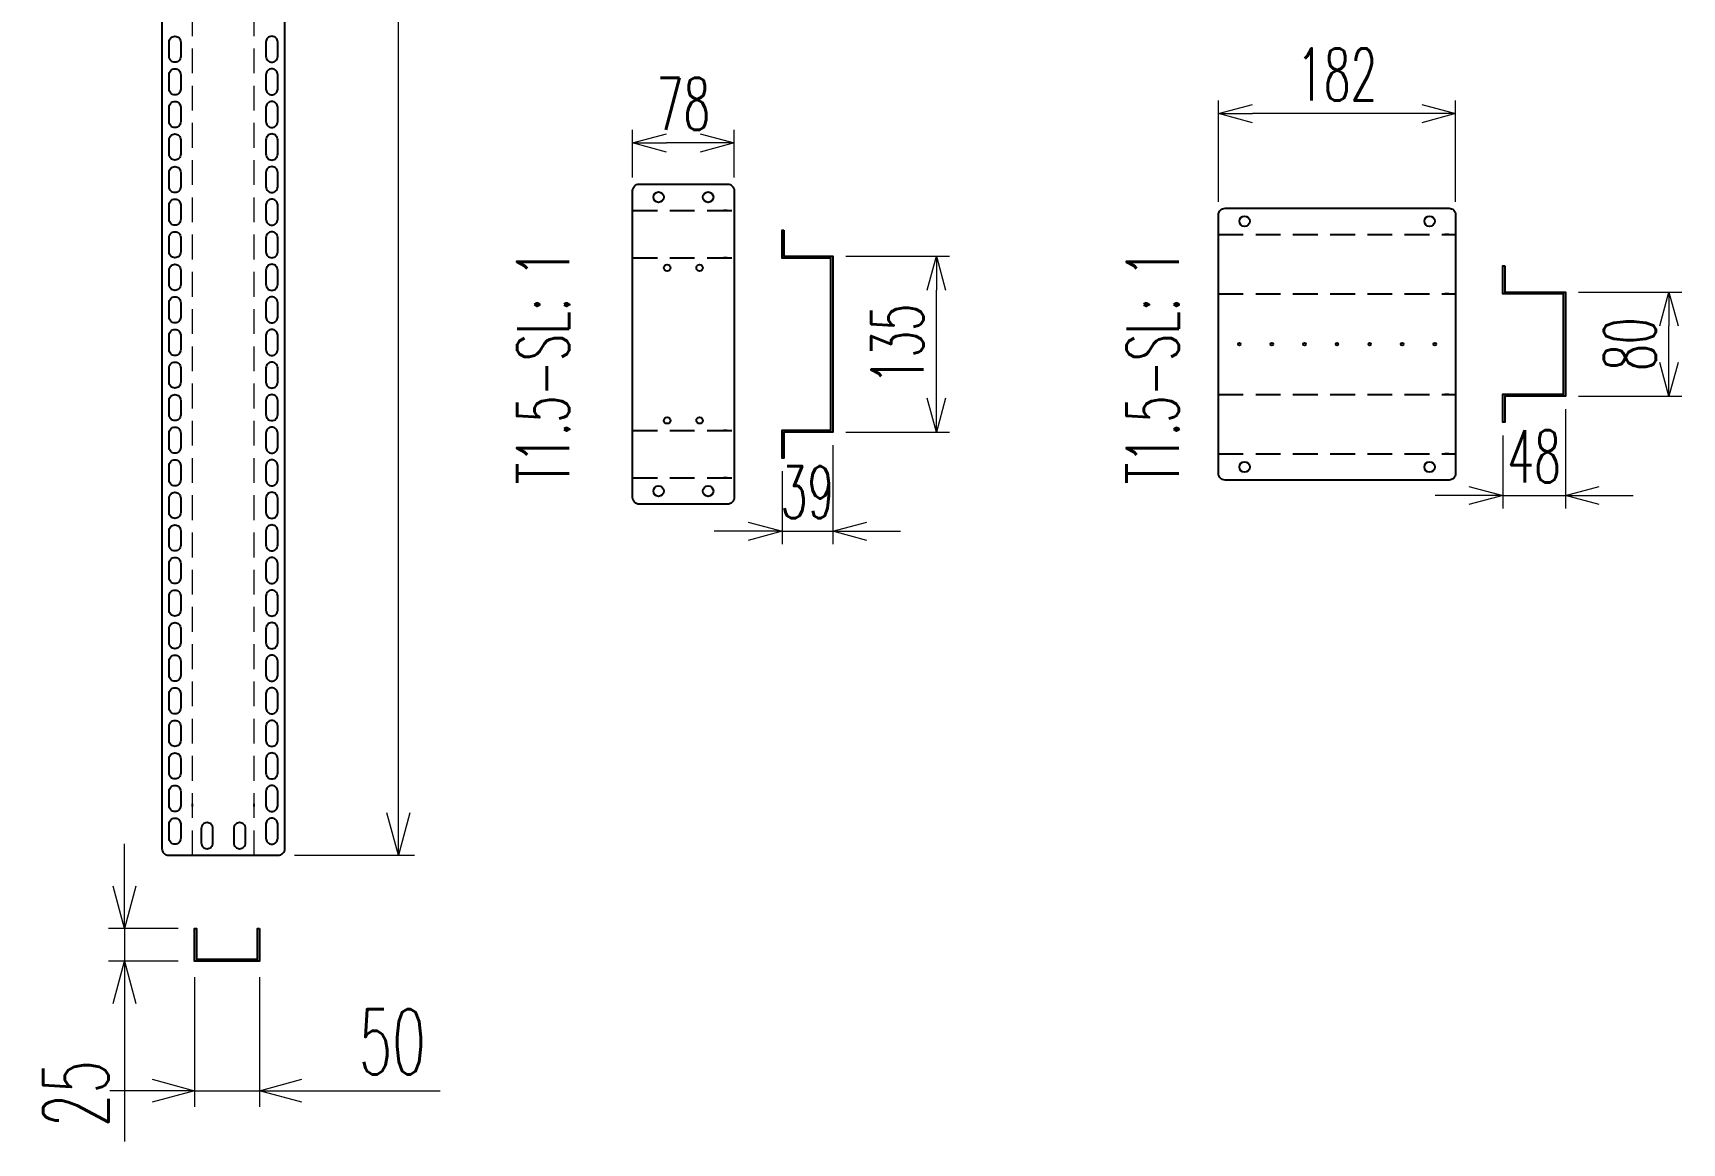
# Model space of a CAD drawing. Header units: millimetres. Extents: x 28713 to 59118, y -54378 to -19615.
# Drawn here: x 53873 to 55139, y -26432 to -25580 of the extents above; entities that cross this region are included whole.
import ezdxf
from ezdxf.enums import TextEntityAlignment as Align

# ---------------------------------------------------------------- set-up
doc = ezdxf.new("R2010")
doc.units = ezdxf.units.MM
doc.header["$LTSCALE"] = 3
doc.linetypes.add('HIDDEN', pattern=[9.525, 6.35, -3.175])
doc.layers.add('@.DM. NÉT ĐỨT', color=8, linetype='HIDDEN', lineweight=9)
for name, color, linetype in [('@.HIDDEN', 8, 'HIDDEN'), ('@.VISIBLE', 7, 'Continuous'), ('dim', 7, 'Continuous')]:
    doc.layers.add(name, color=color, linetype=linetype)
doc.styles.add('Ann_w01', font='romans.shx', dxfattribs={"width": 0.6, "bigfont": 'chineset.shx'})
doc.dimstyles.new('Dim 01_SC20', dxfattribs={"dimscale": 20, "dimtxt": 2, "dimasz": 1.3, "dimexe": 0.5, "dimexo": 0.5, "dimgap": 0.5, "dimtad": 1, "dimdec": 1, "dimzin": 12, "dimdsep": 46, "dimtxsty": 'Ann_w01', "dimblk": 'OPEN30', "dimcen": 1.5, "dimclrd": 6, "dimclre": 6, "dimclrt": 3, "dimadec": 1, "dimazin": 3, "dimtm": 1e-09, "dimtfac": 1, "dimtdec": 1, "dimtix": 1, "dimtmove": 0, "dimatfit": 3, "dimldrblk": 'OPEN30', "dimfxl": 1, "dimtolj": 1, "dimlwd": 20, "dimlwe": 20, "dimarcsym": 0})
doc.dimstyles.new('Dim 01_SC25', dxfattribs={"dimscale": 25, "dimtxt": 2, "dimasz": 1.3, "dimexe": 0.5, "dimexo": 0.5, "dimgap": 0.5, "dimtad": 1, "dimdec": 1, "dimzin": 12, "dimdsep": 46, "dimtxsty": 'Ann_w01', "dimblk": 'OPEN30', "dimcen": 1.5, "dimclrd": 6, "dimclre": 6, "dimclrt": 3, "dimadec": 1, "dimazin": 3, "dimtm": 1e-09, "dimtfac": 1, "dimtdec": 1, "dimtmove": 0, "dimatfit": 3, "dimldrblk": 'OPEN30', "dimfxl": 1, "dimtolj": 1, "dimlwd": 20, "dimlwe": 20, "dimarcsym": 0})

# ---------------------------------------------------------------- blocks, each defined once
blk = doc.blocks.new('_Open30')
at = {"color": 0, "linetype": 'ByBlock', "lineweight": -2}
for p, q in [((-1, 0.268), (0, 0)), ((0, 0), (-1, -0.268)), ((0, 0), (-1, 0))]:
    blk.add_line(p, q, dxfattribs=at)
blk = doc.blocks.new('*D103')
at = {"layer": 'Defpoints', "color": 0, "transparency": 16777216}
for p in [(53997.2, -26292.6), (54047.2, -26292.6), (54047.2, -26392.1)]:
    blk.add_point(p, dxfattribs=at)
at = {"layer": 'dim', "color": 6, "lineweight": 20, "transparency": 16777216}
for p, q in [((53997.2, -26305.1), (53997.2, -26404.6)), ((54047.2, -26305.1), (54047.2, -26404.6)), ((53964.7, -26392.1), (53932.2, -26392.1)), ((53997.2, -26392.1), (54047.2, -26392.1)), ((54079.7, -26392.1), (54185.8, -26392.1))]:
    blk.add_line(p, q, dxfattribs=at)
at = {"layer": 'dim', "color": 6, "lineweight": 20, "transparency": 16777216, "xscale": 32.5, "yscale": 32.5, "zscale": 32.5}
blk.add_blockref('_Open30', (53997.2, -26392.1), dxfattribs=at)
at = {"layer": 'dim', "color": 6, "lineweight": 20, "transparency": 16777216, "xscale": 32.5, "yscale": 32.5, "zscale": 32.5, "rotation": 180}
blk.add_blockref('_Open30', (54047.2, -26392.1), dxfattribs=at)
at = {"layer": 'dim', "color": 3, "transparency": 16777216, "insert": (54149, -26354.6), "char_height": 50, "attachment_point": 5, "style": 'Ann_w01'}
blk.add_mtext('\\A1;50', dxfattribs=at)
blk = doc.blocks.new('*D104')
at = {"layer": 'Defpoints', "color": 0, "transparency": 16777216}
for p in [(53997.2, -26267.6), (53943.6, -26292.6), (53997.2, -26292.6)]:
    blk.add_point(p, dxfattribs=at)
at = {"layer": 'dim', "color": 6, "lineweight": 20, "transparency": 16777216}
for p, q in [((53943.6, -26235.1), (53943.6, -26202.6)), ((53984.7, -26267.6), (53931.1, -26267.6)), ((53943.6, -26267.6), (53943.6, -26292.6)), ((53984.7, -26292.6), (53931.1, -26292.6)), ((53943.6, -26325.1), (53943.6, -26431.2))]:
    blk.add_line(p, q, dxfattribs=at)
at = {"layer": 'dim', "color": 6, "lineweight": 20, "transparency": 16777216, "xscale": 32.5, "yscale": 32.5, "zscale": 32.5}
for p, rotation in [((53943.6, -26267.6), 270), ((53943.6, -26292.6), 90)]:
    blk.add_blockref('_Open30', p, dxfattribs=dict(at, rotation=rotation))
at = {"layer": 'dim', "color": 3, "transparency": 16777216, "insert": (53906.1, -26394.4), "char_height": 50, "attachment_point": 5, "rotation": 90, "style": 'Ann_w01'}
blk.add_mtext('\\A1;25', dxfattribs=at)
blk = doc.blocks.new('*D105')
at = {"layer": 'Defpoints', "color": 0, "transparency": 16777216}
for p in [(54061.6, -24724.4), (54153.7, -24724.4), (54061.6, -26211.4)]:
    blk.add_point(p, dxfattribs=at)
at = {"layer": 'dim', "color": 6, "lineweight": 20, "transparency": 16777216}
for p, q in [((54074.1, -24724.4), (54166.2, -24724.4)), ((54153.7, -26178.9), (54153.7, -24756.9)), ((54074.1, -26211.4), (54166.2, -26211.4))]:
    blk.add_line(p, q, dxfattribs=at)
at = {"layer": 'dim', "color": 6, "lineweight": 20, "transparency": 16777216, "xscale": 32.5, "yscale": 32.5, "zscale": 32.5}
for p, rotation in [((54153.7, -24724.4), 90), ((54153.7, -26211.4), 270)]:
    blk.add_blockref('_Open30', p, dxfattribs=dict(at, rotation=rotation))
at = {"layer": 'dim', "color": 3, "transparency": 16777216, "insert": (54116.2, -25467.9), "char_height": 50, "attachment_point": 5, "rotation": 90, "style": 'Ann_w01'}
blk.add_mtext('\\A1;1487', dxfattribs=at)
blk = doc.blocks.new('*D214')
at = {"layer": 'Defpoints', "color": 0, "transparency": 16777216}
for p in [(54487.2, -25751.7), (54566.7, -25751.7), (54487.2, -25886.7)]:
    blk.add_point(p, dxfattribs=at)
at = {"layer": 'dim', "color": 6, "lineweight": 20, "transparency": 16777216}
for p, q in [((54497.2, -25751.7), (54576.7, -25751.7)), ((54566.7, -25860.7), (54566.7, -25777.7)), ((54497.2, -25886.7), (54576.7, -25886.7))]:
    blk.add_line(p, q, dxfattribs=at)
at = {"layer": 'dim', "color": 6, "lineweight": 20, "transparency": 16777216, "xscale": 26, "yscale": 26, "zscale": 26}
for p, rotation in [((54566.7, -25751.7), 90), ((54566.7, -25886.7), 270)]:
    blk.add_blockref('_Open30', p, dxfattribs=dict(at, rotation=rotation))
at = {"layer": 'dim', "color": 3, "transparency": 16777216, "insert": (54536.7, -25819.2), "char_height": 40, "attachment_point": 5, "rotation": 90, "style": 'Ann_w01'}
blk.add_mtext('\\A1;135', dxfattribs=at)
blk = doc.blocks.new('*D215')
at = {"layer": 'Defpoints', "color": 0, "transparency": 16777216}
for p in [(54487.2, -25886.7), (54448.2, -25906.7), (54487.2, -25962.8)]:
    blk.add_point(p, dxfattribs=at)
at = {"layer": 'dim', "color": 6, "lineweight": 20, "transparency": 16777216}
for p, q in [((54487.2, -25896.7), (54487.2, -25972.8)), ((54448.2, -25916.7), (54448.2, -25972.8)), ((54422.2, -25962.8), (54396.2, -25962.8)), ((54448.2, -25962.8), (54487.2, -25962.8)), ((54513.2, -25962.8), (54539.2, -25962.8))]:
    blk.add_line(p, q, dxfattribs=at)
at = {"layer": 'dim', "color": 6, "lineweight": 20, "transparency": 16777216, "xscale": 26, "yscale": 26, "zscale": 26}
blk.add_blockref('_Open30', (54448.2, -25962.8), dxfattribs=at)
at = {"layer": 'dim', "color": 6, "lineweight": 20, "transparency": 16777216, "xscale": 26, "yscale": 26, "zscale": 26, "rotation": 180}
blk.add_blockref('_Open30', (54487.2, -25962.8), dxfattribs=at)
at = {"layer": 'dim', "color": 3, "transparency": 16777216, "insert": (54467.7, -25932.8), "char_height": 40, "attachment_point": 5, "style": 'Ann_w01'}
blk.add_mtext('\\A1;39', dxfattribs=at)
blk = doc.blocks.new('*D216')
at = {"layer": 'Defpoints', "color": 0, "transparency": 16777216}
for p in [(54333.5, -25664.8), (54333.5, -25701.4), (54411.5, -25701.4)]:
    blk.add_point(p, dxfattribs=at)
at = {"layer": 'dim', "color": 6, "lineweight": 20, "transparency": 16777216}
for p, q in [((54333.5, -25691.4), (54333.5, -25654.8)), ((54411.5, -25691.4), (54411.5, -25654.8)), ((54385.5, -25664.8), (54359.5, -25664.8))]:
    blk.add_line(p, q, dxfattribs=at)
at = {"layer": 'dim', "color": 6, "lineweight": 20, "transparency": 16777216, "xscale": 26, "yscale": 26, "zscale": 26, "rotation": 180}
blk.add_blockref('_Open30', (54333.5, -25664.8), dxfattribs=at)
at = {"layer": 'dim', "color": 6, "lineweight": 20, "transparency": 16777216, "xscale": 26, "yscale": 26, "zscale": 26}
blk.add_blockref('_Open30', (54411.5, -25664.8), dxfattribs=at)
at = {"layer": 'dim', "color": 3, "transparency": 16777216, "insert": (54372.5, -25634.8), "char_height": 40, "attachment_point": 5, "style": 'Ann_w01'}
blk.add_mtext('\\A1;78', dxfattribs=at)
blk = doc.blocks.new('*D220')
at = {"layer": 'Defpoints', "color": 0, "transparency": 16777216}
for p in [(55049.5, -25779.2), (55129, -25779.2), (55049.5, -25859.2)]:
    blk.add_point(p, dxfattribs=at)
at = {"layer": 'dim', "color": 6, "lineweight": 20, "transparency": 16777216}
for p, q in [((55059.5, -25779.2), (55139, -25779.2)), ((55129, -25833.2), (55129, -25805.2)), ((55059.5, -25859.2), (55139, -25859.2))]:
    blk.add_line(p, q, dxfattribs=at)
at = {"layer": 'dim', "color": 6, "lineweight": 20, "transparency": 16777216, "xscale": 26, "yscale": 26, "zscale": 26}
for p, rotation in [((55129, -25779.2), 90), ((55129, -25859.2), 270)]:
    blk.add_blockref('_Open30', p, dxfattribs=dict(at, rotation=rotation))
at = {"layer": 'dim', "color": 3, "transparency": 16777216, "insert": (55099, -25819.2), "char_height": 40, "attachment_point": 5, "rotation": 90, "style": 'Ann_w01'}
blk.add_mtext('\\A1;80', dxfattribs=at)
blk = doc.blocks.new('*D221')
at = {"layer": 'Defpoints', "color": 0, "transparency": 16777216}
for p in [(55049.5, -25859.2), (55001.5, -25879.2), (55049.5, -25935.3)]:
    blk.add_point(p, dxfattribs=at)
at = {"layer": 'dim', "color": 6, "lineweight": 20, "transparency": 16777216}
for p, q in [((55049.5, -25869.2), (55049.5, -25945.3)), ((55001.5, -25889.2), (55001.5, -25945.3)), ((54975.5, -25935.3), (54949.5, -25935.3)), ((55001.5, -25935.3), (55049.5, -25935.3)), ((55075.5, -25935.3), (55101.5, -25935.3))]:
    blk.add_line(p, q, dxfattribs=at)
at = {"layer": 'dim', "color": 6, "lineweight": 20, "transparency": 16777216, "xscale": 26, "yscale": 26, "zscale": 26}
blk.add_blockref('_Open30', (55001.5, -25935.3), dxfattribs=at)
at = {"layer": 'dim', "color": 6, "lineweight": 20, "transparency": 16777216, "xscale": 26, "yscale": 26, "zscale": 26, "rotation": 180}
blk.add_blockref('_Open30', (55049.5, -25935.3), dxfattribs=at)
at = {"layer": 'dim', "color": 3, "transparency": 16777216, "insert": (55025.5, -25905.3), "char_height": 40, "attachment_point": 5, "style": 'Ann_w01'}
blk.add_mtext('\\A1;48', dxfattribs=at)
blk = doc.blocks.new('*D222')
at = {"layer": 'Defpoints', "color": 0, "transparency": 16777216}
for p in [(54783.3, -25642.3), (54783.3, -25719.9), (54965.3, -25719.9)]:
    blk.add_point(p, dxfattribs=at)
at = {"layer": 'dim', "color": 6, "lineweight": 20, "transparency": 16777216}
for p, q in [((54783.3, -25709.9), (54783.3, -25632.3)), ((54965.3, -25709.9), (54965.3, -25632.3)), ((54939.3, -25642.3), (54809.3, -25642.3))]:
    blk.add_line(p, q, dxfattribs=at)
at = {"layer": 'dim', "color": 6, "lineweight": 20, "transparency": 16777216, "xscale": 26, "yscale": 26, "zscale": 26, "rotation": 180}
blk.add_blockref('_Open30', (54783.3, -25642.3), dxfattribs=at)
at = {"layer": 'dim', "color": 6, "lineweight": 20, "transparency": 16777216, "xscale": 26, "yscale": 26, "zscale": 26}
blk.add_blockref('_Open30', (54965.3, -25642.3), dxfattribs=at)
at = {"layer": 'dim', "color": 3, "transparency": 16777216, "insert": (54874.3, -25612.3), "char_height": 40, "attachment_point": 5, "style": 'Ann_w01'}
blk.add_mtext('\\A1;182', dxfattribs=at)

msp = doc.modelspace()

# ---------------------------------------------------------------- linework, layer by layer
at = {"color": 1}
for p, q in [((53995.8, -26173.93), (53995.8, -26171.93)), ((54043, -26173.93), (54043, -26171.93))]:
    msp.add_line(p, q, dxfattribs=at)
for points in [[(54061.6, -26211.41, 0.4142136), (54066.6, -26206.41), (54066.6, -24729.41, 0.4142136), (54061.6, -24724.41), (53977.2, -24724.41, 0.4142136), (53972.2, -24729.41), (53972.2, -26206.41, 0.4142136), (53977.2, -26211.41)], [(53986.7, -25587.41), (53986.7, -25598.41, -0.4142136), (53982.2, -25602.91), (53982.2, -25602.91, -0.4142136), (53977.7, -25598.41), (53977.7, -25587.41, -0.4142136), (53982.2, -25582.91), (53982.2, -25582.91, -0.4142136)], [(54052.1, -25587.41), (54052.1, -25598.41, 0.4142136), (54056.6, -25602.91), (54056.6, -25602.91, 0.4142136), (54061.1, -25598.41), (54061.1, -25587.41, 0.4142136), (54056.6, -25582.91), (54056.6, -25582.91, 0.4142136)], [(53986.7, -25612.41), (53986.7, -25623.41, -0.4142136), (53982.2, -25627.91), (53982.2, -25627.91, -0.4142136), (53977.7, -25623.41), (53977.7, -25612.41, -0.4142136), (53982.2, -25607.91), (53982.2, -25607.91, -0.4142136)], [(54052.1, -25612.41), (54052.1, -25623.41, 0.4142136), (54056.6, -25627.91), (54056.6, -25627.91, 0.4142136), (54061.1, -25623.41), (54061.1, -25612.41, 0.4142136), (54056.6, -25607.91), (54056.6, -25607.91, 0.4142136)], [(53986.7, -25637.41), (53986.7, -25648.41, -0.4142136), (53982.2, -25652.91), (53982.2, -25652.91, -0.4142136), (53977.7, -25648.41), (53977.7, -25637.41, -0.4142136), (53982.2, -25632.91), (53982.2, -25632.91, -0.4142136)], [(54052.1, -25637.41), (54052.1, -25648.41, 0.4142136), (54056.6, -25652.91), (54056.6, -25652.91, 0.4142136), (54061.1, -25648.41), (54061.1, -25637.41, 0.4142136), (54056.6, -25632.91), (54056.6, -25632.91, 0.4142136)], [(53986.7, -25662.41), (53986.7, -25673.41, -0.4142136), (53982.2, -25677.91), (53982.2, -25677.91, -0.4142136), (53977.7, -25673.41), (53977.7, -25662.41, -0.4142136), (53982.2, -25657.91), (53982.2, -25657.91, -0.4142136)], [(54052.1, -25662.41), (54052.1, -25673.41, 0.4142136), (54056.6, -25677.91), (54056.6, -25677.91, 0.4142136), (54061.1, -25673.41), (54061.1, -25662.41, 0.4142136), (54056.6, -25657.91), (54056.6, -25657.91, 0.4142136)], [(53986.7, -25687.41), (53986.7, -25698.41, -0.4142136), (53982.2, -25702.91), (53982.2, -25702.91, -0.4142136), (53977.7, -25698.41), (53977.7, -25687.41, -0.4142136), (53982.2, -25682.91), (53982.2, -25682.91, -0.4142136)], [(54052.1, -25687.41), (54052.1, -25698.41, 0.4142136), (54056.6, -25702.91), (54056.6, -25702.91, 0.4142136), (54061.1, -25698.41), (54061.1, -25687.41, 0.4142136), (54056.6, -25682.91), (54056.6, -25682.91, 0.4142136)], [(53986.7, -25712.41), (53986.7, -25723.41, -0.4142136), (53982.2, -25727.91), (53982.2, -25727.91, -0.4142136), (53977.7, -25723.41), (53977.7, -25712.41, -0.4142136), (53982.2, -25707.91), (53982.2, -25707.91, -0.4142136)], [(54052.1, -25712.41), (54052.1, -25723.41, 0.4142136), (54056.6, -25727.91), (54056.6, -25727.91, 0.4142136), (54061.1, -25723.41), (54061.1, -25712.41, 0.4142136), (54056.6, -25707.91), (54056.6, -25707.91, 0.4142136)], [(53986.7, -25737.41), (53986.7, -25748.41, -0.4142136), (53982.2, -25752.91), (53982.2, -25752.91, -0.4142136), (53977.7, -25748.41), (53977.7, -25737.41, -0.4142136), (53982.2, -25732.91), (53982.2, -25732.91, -0.4142136)], [(54052.1, -25737.41), (54052.1, -25748.41, 0.4142136), (54056.6, -25752.91), (54056.6, -25752.91, 0.4142136), (54061.1, -25748.41), (54061.1, -25737.41, 0.4142136), (54056.6, -25732.91), (54056.6, -25732.91, 0.4142136)], [(53986.7, -25762.41), (53986.7, -25773.41, -0.4142136), (53982.2, -25777.91), (53982.2, -25777.91, -0.4142136), (53977.7, -25773.41), (53977.7, -25762.41, -0.4142136), (53982.2, -25757.91), (53982.2, -25757.91, -0.4142136)], [(54052.1, -25762.41), (54052.1, -25773.41, 0.4142136), (54056.6, -25777.91), (54056.6, -25777.91, 0.4142136), (54061.1, -25773.41), (54061.1, -25762.41, 0.4142136), (54056.6, -25757.91), (54056.6, -25757.91, 0.4142136)], [(53986.7, -25787.41), (53986.7, -25798.41, -0.4142136), (53982.2, -25802.91), (53982.2, -25802.91, -0.4142136), (53977.7, -25798.41), (53977.7, -25787.41, -0.4142136), (53982.2, -25782.91), (53982.2, -25782.91, -0.4142136)], [(54052.1, -25787.41), (54052.1, -25798.41, 0.4142136), (54056.6, -25802.91), (54056.6, -25802.91, 0.4142136), (54061.1, -25798.41), (54061.1, -25787.41, 0.4142136), (54056.6, -25782.91), (54056.6, -25782.91, 0.4142136)], [(53986.7, -25812.41), (53986.7, -25823.41, -0.4142136), (53982.2, -25827.91), (53982.2, -25827.91, -0.4142136), (53977.7, -25823.41), (53977.7, -25812.41, -0.4142136), (53982.2, -25807.91), (53982.2, -25807.91, -0.4142136)], [(54052.1, -25812.41), (54052.1, -25823.41, 0.4142136), (54056.6, -25827.91), (54056.6, -25827.91, 0.4142136), (54061.1, -25823.41), (54061.1, -25812.41, 0.4142136), (54056.6, -25807.91), (54056.6, -25807.91, 0.4142136)], [(53986.7, -25837.41), (53986.7, -25848.41, -0.4142136), (53982.2, -25852.91), (53982.2, -25852.91, -0.4142136), (53977.7, -25848.41), (53977.7, -25837.41, -0.4142136), (53982.2, -25832.91), (53982.2, -25832.91, -0.4142136)], [(54052.1, -25837.41), (54052.1, -25848.41, 0.4142136), (54056.6, -25852.91), (54056.6, -25852.91, 0.4142136), (54061.1, -25848.41), (54061.1, -25837.41, 0.4142136), (54056.6, -25832.91), (54056.6, -25832.91, 0.4142136)], [(53986.7, -25862.41), (53986.7, -25873.41, -0.4142136), (53982.2, -25877.91), (53982.2, -25877.91, -0.4142136), (53977.7, -25873.41), (53977.7, -25862.41, -0.4142136), (53982.2, -25857.91), (53982.2, -25857.91, -0.4142136)], [(54052.1, -25862.41), (54052.1, -25873.41, 0.4142136), (54056.6, -25877.91), (54056.6, -25877.91, 0.4142136), (54061.1, -25873.41), (54061.1, -25862.41, 0.4142136), (54056.6, -25857.91), (54056.6, -25857.91, 0.4142136)], [(53986.7, -25887.41), (53986.7, -25898.41, -0.4142136), (53982.2, -25902.91), (53982.2, -25902.91, -0.4142136), (53977.7, -25898.41), (53977.7, -25887.41, -0.4142136), (53982.2, -25882.91), (53982.2, -25882.91, -0.4142136)], [(54052.1, -25887.41), (54052.1, -25898.41, 0.4142136), (54056.6, -25902.91), (54056.6, -25902.91, 0.4142136), (54061.1, -25898.41), (54061.1, -25887.41, 0.4142136), (54056.6, -25882.91), (54056.6, -25882.91, 0.4142136)], [(53986.7, -25912.41), (53986.7, -25923.41, -0.4142136), (53982.2, -25927.91), (53982.2, -25927.91, -0.4142136), (53977.7, -25923.41), (53977.7, -25912.41, -0.4142136), (53982.2, -25907.91), (53982.2, -25907.91, -0.4142136)], [(54052.1, -25912.41), (54052.1, -25923.41, 0.4142136), (54056.6, -25927.91), (54056.6, -25927.91, 0.4142136), (54061.1, -25923.41), (54061.1, -25912.41, 0.4142136), (54056.6, -25907.91), (54056.6, -25907.91, 0.4142136)], [(53986.7, -25937.41), (53986.7, -25948.41, -0.4142136), (53982.2, -25952.91), (53982.2, -25952.91, -0.4142136), (53977.7, -25948.41), (53977.7, -25937.41, -0.4142136), (53982.2, -25932.91), (53982.2, -25932.91, -0.4142136)], [(54052.1, -25937.41), (54052.1, -25948.41, 0.4142136), (54056.6, -25952.91), (54056.6, -25952.91, 0.4142136), (54061.1, -25948.41), (54061.1, -25937.41, 0.4142136), (54056.6, -25932.91), (54056.6, -25932.91, 0.4142136)], [(53986.7, -25962.41), (53986.7, -25973.41, -0.4142136), (53982.2, -25977.91), (53982.2, -25977.91, -0.4142136), (53977.7, -25973.41), (53977.7, -25962.41, -0.4142136), (53982.2, -25957.91), (53982.2, -25957.91, -0.4142136)], [(54052.1, -25962.41), (54052.1, -25973.41, 0.4142136), (54056.6, -25977.91), (54056.6, -25977.91, 0.4142136), (54061.1, -25973.41), (54061.1, -25962.41, 0.4142136), (54056.6, -25957.91), (54056.6, -25957.91, 0.4142136)], [(53986.7, -25987.41), (53986.7, -25998.41, -0.4142136), (53982.2, -26002.91), (53982.2, -26002.91, -0.4142136), (53977.7, -25998.41), (53977.7, -25987.41, -0.4142136), (53982.2, -25982.91), (53982.2, -25982.91, -0.4142136)], [(54052.1, -25987.41), (54052.1, -25998.41, 0.4142136), (54056.6, -26002.91), (54056.6, -26002.91, 0.4142136), (54061.1, -25998.41), (54061.1, -25987.41, 0.4142136), (54056.6, -25982.91), (54056.6, -25982.91, 0.4142136)], [(53986.7, -26012.41), (53986.7, -26023.41, -0.4142136), (53982.2, -26027.91), (53982.2, -26027.91, -0.4142136), (53977.7, -26023.41), (53977.7, -26012.41, -0.4142136), (53982.2, -26007.91), (53982.2, -26007.91, -0.4142136)], [(54052.1, -26012.41), (54052.1, -26023.41, 0.4142136), (54056.6, -26027.91), (54056.6, -26027.91, 0.4142136), (54061.1, -26023.41), (54061.1, -26012.41, 0.4142136), (54056.6, -26007.91), (54056.6, -26007.91, 0.4142136)], [(53986.7, -26037.41), (53986.7, -26048.41, -0.4142136), (53982.2, -26052.91), (53982.2, -26052.91, -0.4142136), (53977.7, -26048.41), (53977.7, -26037.41, -0.4142136), (53982.2, -26032.91), (53982.2, -26032.91, -0.4142136)], [(54052.1, -26037.41), (54052.1, -26048.41, 0.4142136), (54056.6, -26052.91), (54056.6, -26052.91, 0.4142136), (54061.1, -26048.41), (54061.1, -26037.41, 0.4142136), (54056.6, -26032.91), (54056.6, -26032.91, 0.4142136)], [(53986.7, -26062.41), (53986.7, -26073.41, -0.4142136), (53982.2, -26077.91), (53982.2, -26077.91, -0.4142136), (53977.7, -26073.41), (53977.7, -26062.41, -0.4142136), (53982.2, -26057.91), (53982.2, -26057.91, -0.4142136)], [(54052.1, -26062.41), (54052.1, -26073.41, 0.4142136), (54056.6, -26077.91), (54056.6, -26077.91, 0.4142136), (54061.1, -26073.41), (54061.1, -26062.41, 0.4142136), (54056.6, -26057.91), (54056.6, -26057.91, 0.4142136)], [(53986.7, -26087.41), (53986.7, -26098.41, -0.4142136), (53982.2, -26102.91), (53982.2, -26102.91, -0.4142136), (53977.7, -26098.41), (53977.7, -26087.41, -0.4142136), (53982.2, -26082.91), (53982.2, -26082.91, -0.4142136)], [(54052.1, -26087.41), (54052.1, -26098.41, 0.4142136), (54056.6, -26102.91), (54056.6, -26102.91, 0.4142136), (54061.1, -26098.41), (54061.1, -26087.41, 0.4142136), (54056.6, -26082.91), (54056.6, -26082.91, 0.4142136)], [(53986.7, -26112.41), (53986.7, -26123.41, -0.4142136), (53982.2, -26127.91), (53982.2, -26127.91, -0.4142136), (53977.7, -26123.41), (53977.7, -26112.41, -0.4142136), (53982.2, -26107.91), (53982.2, -26107.91, -0.4142136)], [(54052.1, -26112.41), (54052.1, -26123.41, 0.4142136), (54056.6, -26127.91), (54056.6, -26127.91, 0.4142136), (54061.1, -26123.41), (54061.1, -26112.41, 0.4142136), (54056.6, -26107.91), (54056.6, -26107.91, 0.4142136)], [(53986.7, -26137.41), (53986.7, -26148.41, -0.4142136), (53982.2, -26152.91), (53982.2, -26152.91, -0.4142136), (53977.7, -26148.41), (53977.7, -26137.41, -0.4142136), (53982.2, -26132.91), (53982.2, -26132.91, -0.4142136)], [(54052.1, -26137.41), (54052.1, -26148.41, 0.4142136), (54056.6, -26152.91), (54056.6, -26152.91, 0.4142136), (54061.1, -26148.41), (54061.1, -26137.41, 0.4142136), (54056.6, -26132.91), (54056.6, -26132.91, 0.4142136)], [(53986.7, -26162.41), (53986.7, -26173.41, -0.4142136), (53982.2, -26177.91), (53982.2, -26177.91, -0.4142136), (53977.7, -26173.41), (53977.7, -26162.41, -0.4142136), (53982.2, -26157.91), (53982.2, -26157.91, -0.4142136)], [(54052.1, -26162.41), (54052.1, -26173.41, 0.4142136), (54056.6, -26177.91), (54056.6, -26177.91, 0.4142136), (54061.1, -26173.41), (54061.1, -26162.41, 0.4142136), (54056.6, -26157.91), (54056.6, -26157.91, 0.4142136)], [(53986.7, -26187.41), (53986.7, -26198.41, -0.4142136), (53982.2, -26202.91), (53982.2, -26202.91, -0.4142136), (53977.7, -26198.41), (53977.7, -26187.41, -0.4142136), (53982.2, -26182.91), (53982.2, -26182.91, -0.4142136)], [(54011.4, -26201.91), (54011.4, -26190.91, 0.4142136), (54006.9, -26186.41), (54006.9, -26186.41, 0.4142136), (54002.4, -26190.91), (54002.4, -26201.91, 0.4142136), (54006.9, -26206.41), (54006.9, -26206.41, 0.4142136)], [(54036.4, -26201.91), (54036.4, -26190.91, 0.4142136), (54031.9, -26186.41), (54031.9, -26186.41, 0.4142136), (54027.4, -26190.91), (54027.4, -26201.91, 0.4142136), (54031.9, -26206.41), (54031.9, -26206.41, 0.4142136)], [(54052.1, -26187.41), (54052.1, -26198.41, 0.4142136), (54056.6, -26202.91), (54056.6, -26202.91, 0.4142136), (54061.1, -26198.41), (54061.1, -26187.41, 0.4142136), (54056.6, -26182.91), (54056.6, -26182.91, 0.4142136)]]:
    msp.add_lwpolyline(points, format="xyb", close=True)
msp.add_lwpolyline([(54047.2, -26267.62), (54047.2, -26292.62), (53997.2, -26292.62), (53997.2, -26267.62), (53998.7, -26267.62), (53998.7, -26291.12), (54045.7, -26291.12), (54045.7, -26267.62)], close=True)
for centre, radius in [((54360, -25760.69), 2.5), ((54385, -25760.69), 2.5), ((54799.26, -25819.19), 1), ((54824.26, -25819.19), 1), ((54849.26, -25819.19), 1), ((54874.26, -25819.19), 1), ((54899.26, -25819.19), 1), ((54924.26, -25819.19), 1), ((54949.26, -25819.19), 1), ((54360, -25877.69), 2.5), ((54385, -25877.69), 2.5)]:
    msp.add_circle(centre, radius)
at = {"layer": '@.DM. NÉT ĐỨT', "linetype": 'HIDDEN'}
for p, q in [((53995.8, -26211.41), (53995.8, -24724.41)), ((54043, -26211.41), (54043, -24724.41))]:
    msp.add_line(p, q, dxfattribs=at)
at = {"layer": '@.HIDDEN'}
for p, q in [((54333.5, -25716.59), (54411.5, -25716.59)), ((54783.26, -25735.09), (54965.26, -25735.09)), ((54333.5, -25752.99), (54411.5, -25752.99)), ((54783.26, -25780.49), (54965.26, -25780.49)), ((54783.26, -25857.89), (54965.26, -25857.89)), ((54333.5, -25885.39), (54411.5, -25885.39)), ((54783.26, -25903.29), (54965.26, -25903.29)), ((54333.5, -25921.79), (54411.5, -25921.79))]:
    msp.add_line(p, q, dxfattribs=at)
at = {"layer": '@.VISIBLE', "color": 1}
for p, q in [((54338.83, -25716.59), (54341.83, -25716.59)), ((54406.18, -25716.59), (54403.18, -25716.59)), ((54788.58, -25735.09), (54791.58, -25735.09)), ((54959.94, -25735.09), (54956.94, -25735.09)), ((54338.83, -25752.99), (54341.83, -25752.99)), ((54406.18, -25752.99), (54403.18, -25752.99)), ((54788.58, -25780.49), (54791.58, -25780.49)), ((54959.94, -25780.49), (54956.94, -25780.49)), ((54788.58, -25857.89), (54791.58, -25857.89)), ((54959.94, -25857.89), (54956.94, -25857.89)), ((54338.83, -25885.39), (54341.83, -25885.39)), ((54406.18, -25885.39), (54403.18, -25885.39)), ((54788.58, -25903.29), (54791.58, -25903.29)), ((54959.94, -25903.29), (54956.94, -25903.29)), ((54338.83, -25921.79), (54341.83, -25921.79)), ((54406.18, -25921.79), (54403.18, -25921.79))]:
    msp.add_line(p, q, dxfattribs=at)
at = {"layer": '@.VISIBLE'}
for points in [[(54338.5, -25696.39), (54406.5, -25696.39, -0.4142136), (54411.5, -25701.39), (54411.5, -25936.99, -0.4142136), (54406.5, -25941.99), (54338.5, -25941.99, -0.4142136), (54333.5, -25936.99), (54333.5, -25701.39, -0.4142136)], [(54788.26, -25714.89), (54960.26, -25714.89, -0.4142136), (54965.26, -25719.89), (54965.26, -25918.49, -0.4142136), (54960.26, -25923.49), (54788.26, -25923.49, -0.4142136), (54783.26, -25918.49), (54783.26, -25719.89, -0.4142136)]]:
    msp.add_lwpolyline(points, format="xyb", close=True, dxfattribs=at)
for points in [[(54449.71, -25731.69), (54449.71, -25751.69), (54487.21, -25751.69), (54487.21, -25886.69), (54449.71, -25886.69), (54449.71, -25906.69), (54448.21, -25906.69), (54448.21, -25885.19), (54485.71, -25885.19), (54485.71, -25753.19), (54448.21, -25753.19), (54448.21, -25731.69)], [(55003.03, -25759.19), (55003.03, -25779.19), (55049.53, -25779.19), (55049.53, -25859.19), (55003.03, -25859.19), (55003.03, -25879.19), (55001.53, -25879.19), (55001.53, -25857.69), (55048.03, -25857.69), (55048.03, -25780.69), (55001.53, -25780.69), (55001.53, -25759.19)]]:
    msp.add_lwpolyline(points, close=True, dxfattribs=at)
at = {"layer": '@.VISIBLE', "color": 2}
for centre in [(54353.5, -25706.39), (54391.5, -25706.39), (54803.26, -25724.89), (54945.26, -25724.89), (54803.26, -25913.49), (54945.26, -25913.49), (54353.5, -25931.99), (54391.5, -25931.99)]:
    msp.add_circle(centre, 4, dxfattribs=at)

# ---------------------------------------------------------------- texts
at = {"layer": '@.VISIBLE', "color": 1, "style": 'Ann_w01', "width": 0.6}
for p in [(54264.89, -25836.69), (54732.72, -25836.69)]:
    msp.add_text('T1.5-SL: 1', height=40, rotation=90, dxfattribs=at).set_placement(p, align=Align.MIDDLE_CENTER)

# ---------------------------------------------------------------- dimensions: what is measured, and where the dimension line sits
at = {"layer": 'dim'}
for base, p1, p2, angle, dimstyle, picture, middle in [((54153.75, -24724.41), (54061.6, -26211.41), (54061.6, -24724.41), 90, 'Dim 01_SC25', '*D105', (54116.25, -25467.91)), ((54783.26, -25642.27), (54965.26, -25719.89), (54783.26, -25719.89), 180, 'Dim 01_SC20', '*D222', (54874.26, -25612.27)), ((54333.5, -25664.77), (54411.5, -25701.39), (54333.5, -25701.39), 180, 'Dim 01_SC20', '*D216', (54372.5, -25634.77)), ((54566.73, -25751.69), (54487.21, -25886.69), (54487.21, -25751.69), 90, 'Dim 01_SC20', '*D214', (54536.73, -25819.19)), ((55129.05, -25779.19), (55049.53, -25859.19), (55049.53, -25779.19), 90, 'Dim 01_SC20', '*D220', (55099.05, -25819.19)), ((55049.53, -25935.31), (55001.53, -25879.19), (55049.53, -25859.19), 180, 'Dim 01_SC20', '*D221', (55025.53, -25905.31)), ((54487.21, -25962.81), (54448.21, -25906.69), (54487.21, -25886.69), 180, 'Dim 01_SC20', '*D215', (54467.71, -25932.81)), ((53943.57, -26292.62), (53997.2, -26267.62), (53997.2, -26292.62), 90, 'Dim 01_SC25', '*D104', (53906.07, -26394.41))]:
    dim = msp.add_linear_dim(base=base, p1=p1, p2=p2, angle=angle, dimstyle=dimstyle, dxfattribs=at)
    dim.commit()
    dim.dimension.update_dxf_attribs({"geometry": picture, "text_midpoint": middle})
dim = msp.add_linear_dim(base=(54047.2, -26392.15), p1=(53997.2, -26292.62), p2=(54047.2, -26292.62), dimstyle='Dim 01_SC25', dxfattribs=at)
dim.commit()
dim.dimension.update_dxf_attribs({"geometry": '*D103', "text_midpoint": (54148.99, -26354.65)})

doc.saveas('drawing.dxf')
